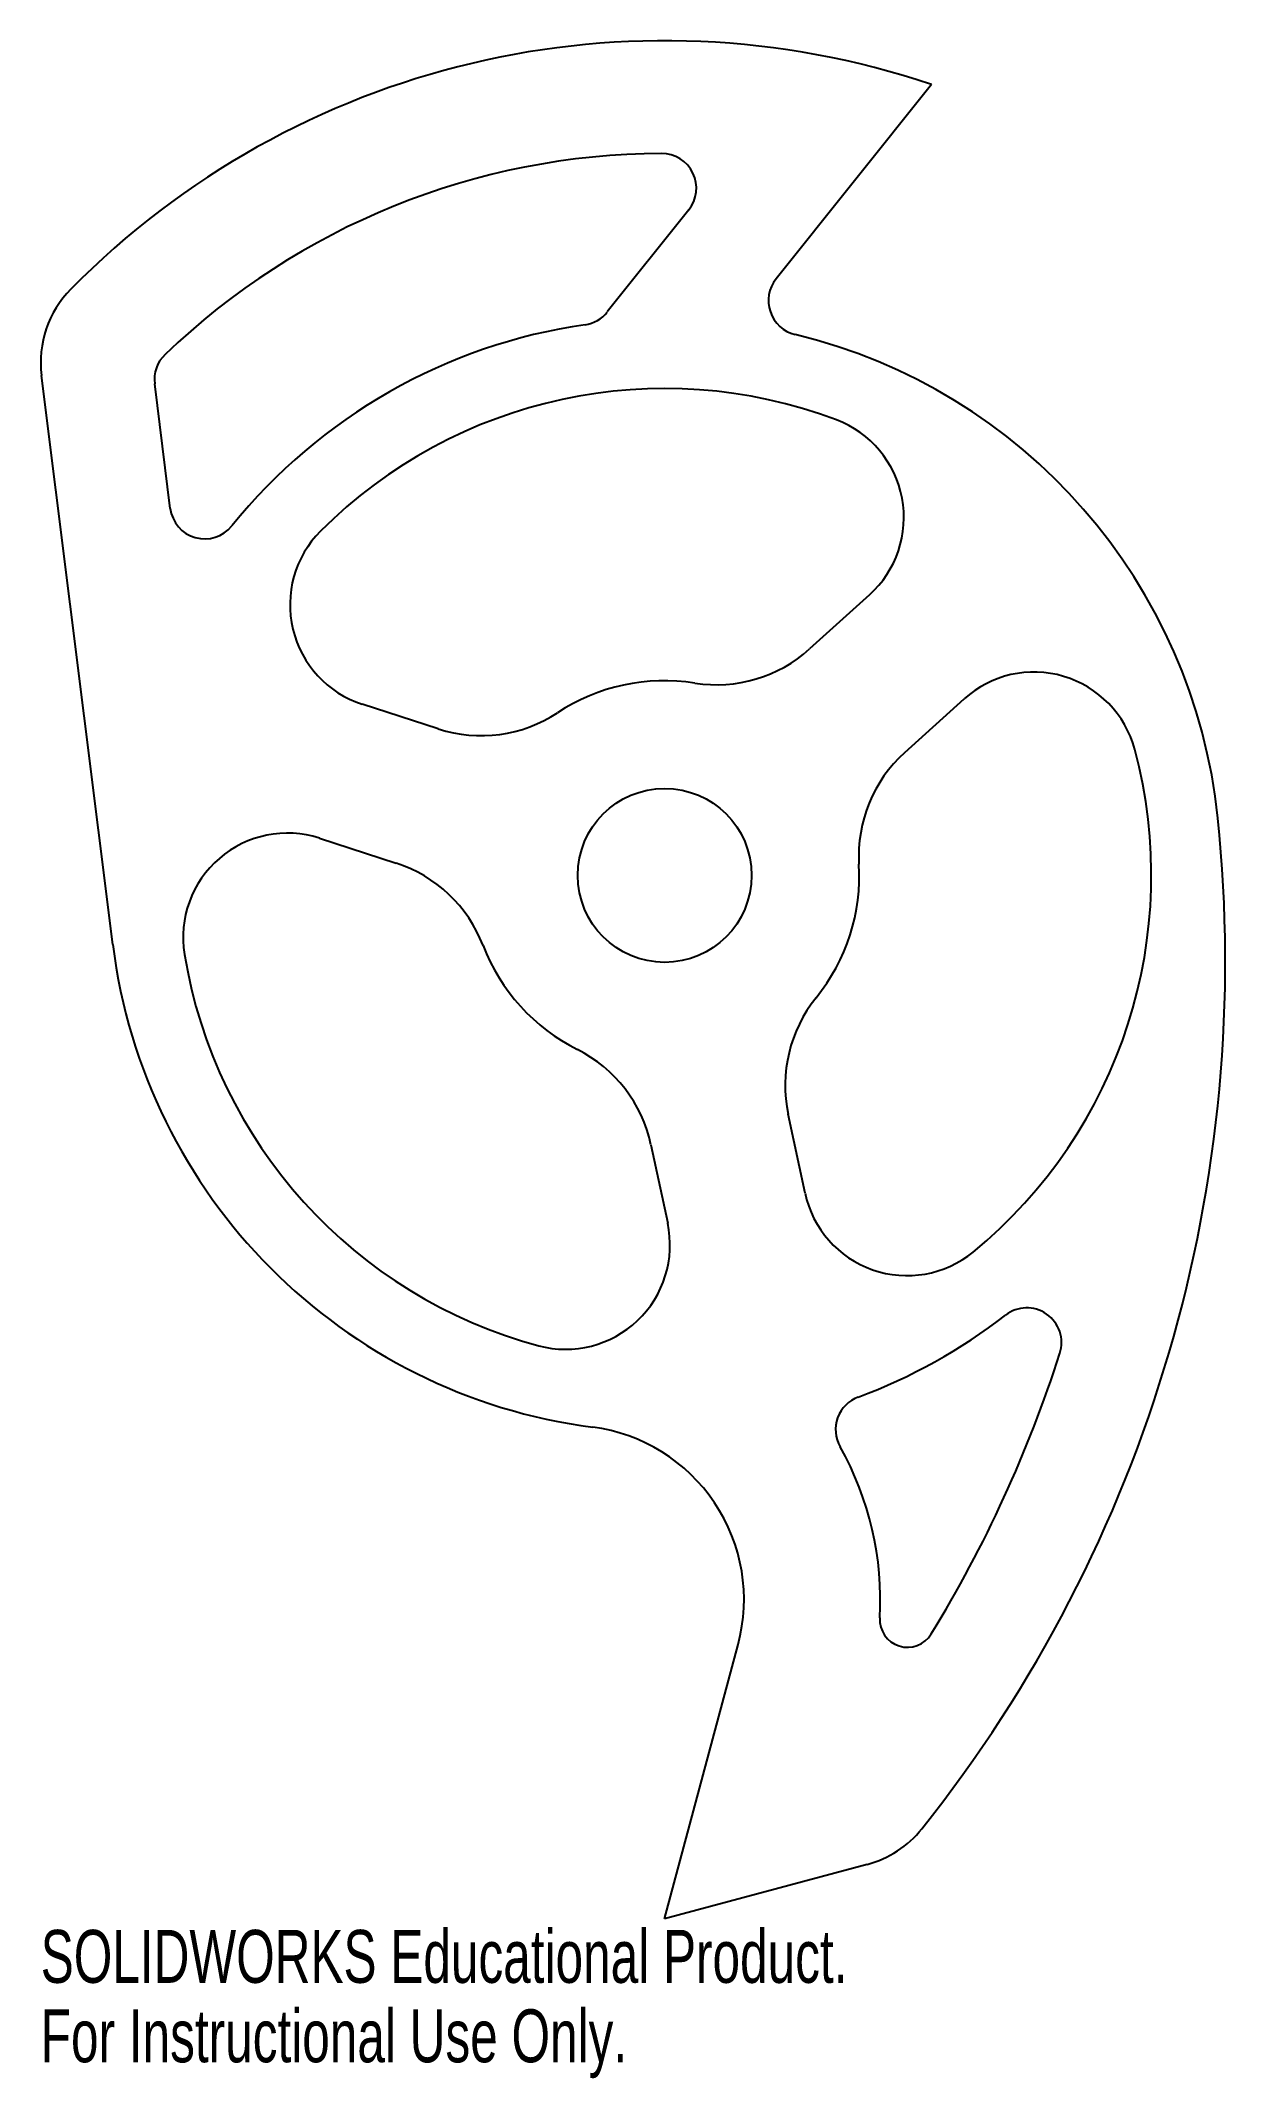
# Model space of a CAD drawing. Header units: inches. Extents: x -2.24 to 2.02, y -4.32 to 3.
import ezdxf

# ---------------------------------------------------------------- set-up
doc = ezdxf.new("R2010")
doc.units = ezdxf.units.IN
doc.header["$MEASUREMENT"] = 0
doc.styles.add('SLDTEXTSTYLE0', font='TXT', dxfattribs={"width": 0.7})

msp = doc.modelspace()

# ---------------------------------------------------------------- linework, layer by layer
at = {"color": 7, "linetype": 'Continuous', "lineweight": 25}
for p, q in [((0.9594, 2.8425), (0.4006, 2.1438)), ((0.0869, 2.3919), (-0.2065, 2.0251)), ((-1.9845, -0.2486), (-2.2407, 1.797)), ((-1.7777, 1.319), (-1.8338, 1.767)), ((0.7363, 1.008), (0.5212, 0.8141)), ((-0.814, 0.5267), (-1.0879, 0.6155)), ((0.8631, 0.4416), (1.077, 0.6344)), ((-1.2411, 0.1337), (-0.9656, 0.0444)), ((0.5048, -1.1417), (0.4444, -0.8584)), ((-0.0492, -0.9683), (0.0109, -1.25)), ((0, -3.75), (0.264, -2.7647)), ((0.7286, -3.5548), (0, -3.75))]:
    msp.add_line(p, q, dxfattribs=at)
msp.add_circle((0, 0), 0.3125, dxfattribs=at)
for centre, radius, start, end in [((0, 0), 3, 71.35, 135.3863), ((0, 0), 2.595, 90.24975, 133.80688), ((-0.0108, 2.47), 0.125, 321.35, 90.24975), ((0.4983, 2.0658), 0.125, 141.35, 256.43918), ((-1.8686, 1.8436), 0.375, 135.3863, 187.13969), ((0, 0), 2, 98.22892, 141.09663), ((-0.3041, 2.1031), 0.125, 278.22892, 321.35), ((0, 0), 2, 5.9019, 76.43918), ((-1.7098, 1.7825), 0.125, 133.80688, 187.13969), ((0, 0), 1.75, 69.33484, 135.00026), ((0.4852, 1.2865), 0.375, 312.03595, 69.33484), ((-1.6537, 1.3345), 0.125, 187.13969, 321.09663), ((-0.9723, 0.9723), 0.375, 135.00026, 252.03595), ((0.1864, 1.1854), 0.5, 261.06267, 312.03595), ((0, 0), 0.7, 81.06267, 123.35377), ((1.3281, 0.3559), 0.375, 15.00026, 132.03595), ((-0.6598, 1.0024), 0.5, 252.03595, 303.35377), ((1.1979, 0.0702), 0.5, 132.03595, 183.35377), ((0, 0), 1.75, 309.33484, 15.00026), ((-1.3568, -0.223), 0.375, 72.03595, 189.33484), ((-2.9841, -0.3085), 5, 321.42162, 5.9019), ((-1.1198, -0.4313), 0.5, 21.06267, 72.03595), ((0, 0), 0.7, 321.06267, 3.35377), ((0, 0), 2, 187.13969, 262.56473), ((0, 0), 1.75, 189.33484, 255.00026), ((0, 0), 0.7, 201.06267, 243.35377), ((0.9334, -0.7542), 0.5, 141.06267, 192.03595), ((-0.5382, -1.0726), 0.5, 12.03595, 63.35377), ((0.8715, -1.0635), 0.375, 192.03595, 309.33484), ((-0.3559, -1.3281), 0.375, 255.00026, 12.03595), ((0, 0), 2, 290.36425, 307.78489), ((1.302, -1.6794), 0.125, 342.26261, 127.78489), ((-2.9841, -0.3085), 4.625, 328.47862, 342.26261), ((0.7395, -1.9922), 0.125, 110.36425, 209.50728), ((-0.3397, -2.6029), 0.625, 345, 82.56473), ((-0.3397, -2.6029), 1.115, 356.63604, 29.50728), ((0.8732, -2.6742), 0.1, 176.63604, 328.47862), ((0.6315, -3.1926), 0.375, 285, 321.42162)]:
    msp.add_arc(centre, radius, start, end, dxfattribs=at)

# ---------------------------------------------------------------- texts
at = {"color": 7, "linetype": 'Continuous', "char_height": 0.1903, "attachment_point": 1, "style": 'SLDTEXTSTYLE0'}
for s, insert in [('SOLIDWORKS Educational Product.', (-2.2436, -3.7901)), ('For Instructional Use Only.', (-2.2436, -4.0756))]:
    msp.add_mtext(s, dxfattribs=dict(at, insert=insert))

doc.saveas('drawing.dxf')
